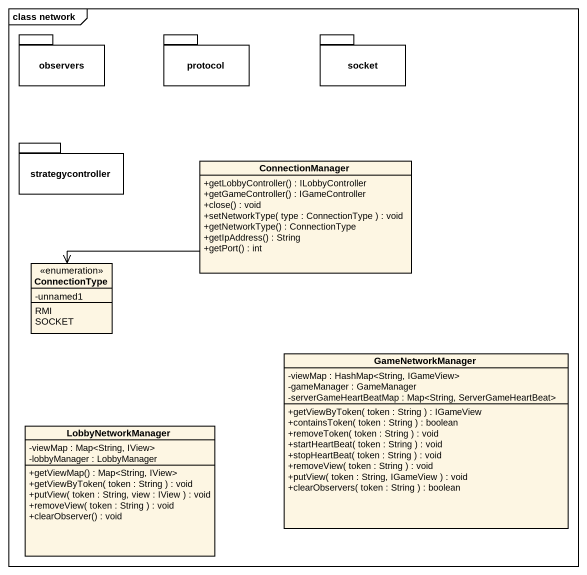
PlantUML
@startuml
mainframe class network
hide circle
hide empty members
skinparam classAttributeIconSize 0
package observers {
}
package "protocol" as protocol_ {
}
package socket {
}
package strategycontroller {
}
class ConnectionManager {
  +getLobbyController() : ILobbyController
  +getGameController() : IGameController
  +close() : void
  +setNetworkType( type : ConnectionType ) : void
  +getNetworkType() : ConnectionType
  +getIpAddress() : String
  +getPort() : int
}
enum ConnectionType {
  -unnamed1
  RMI
  SOCKET
}
class GameNetworkManager {
  -viewMap : HashMap<String, IGameView>
  -gameManager : GameManager
  -serverGameHeartBeatMap : Map<String, ServerGameHeartBeat>
  +getViewByToken( token : String ) : IGameView
  +containsToken( token : String ) : boolean
  +removeToken( token : String ) : void
  +startHeartBeat( token : String ) : void
  +stopHeartBeat( token : String ) : void
  +removeView( token : String ) : void
  +putView( token : String, IGameView ) : void
  +clearObservers( token : String ) : boolean
}
class LobbyNetworkManager {
  -viewMap : Map<String, IView>
  -lobbyManager : LobbyManager
  +getViewMap() : Map<String, IView>
  +getViewByToken( token : String ) : void
  +putView( token : String, view : IView ) : void
  +removeView( token : String ) : void
  +clearObserver() : void
}
ConnectionManager -left-> ConnectionType
@enduml
